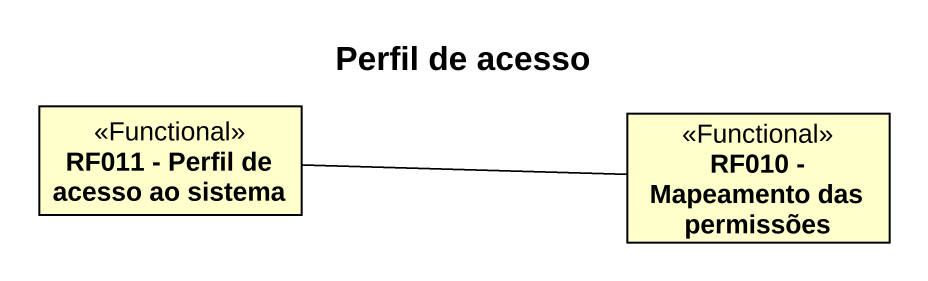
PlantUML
@startuml
title Perfil de acesso
hide circle
hide empty members
class "RF011 - Perfil de acesso ao sistema" as RF011_Perfil_de_acesso_ao <<Functional>>
class "RF010 - Mapeamento das permissões" as RF010_Mapeamento_das <<Functional>>
RF011_Perfil_de_acesso_ao -right- RF010_Mapeamento_das
@enduml
